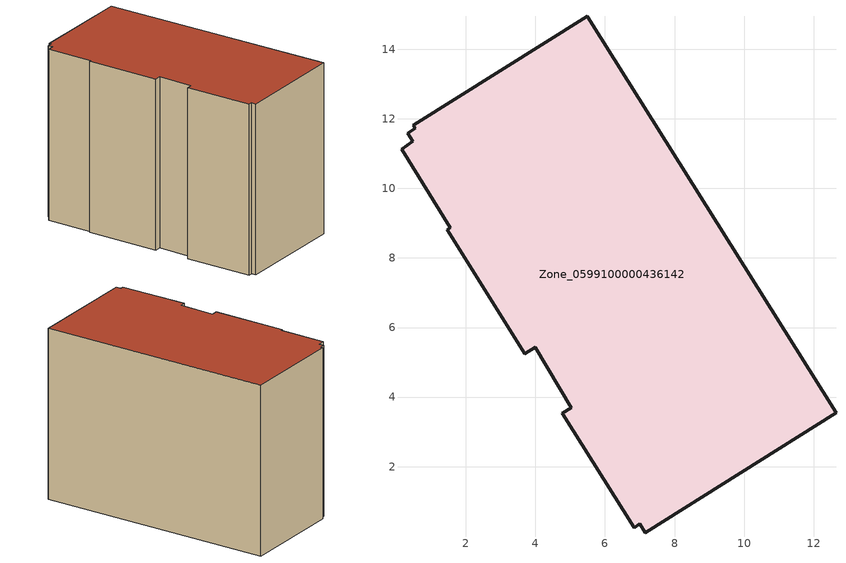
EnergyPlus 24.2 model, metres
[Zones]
Zone_0599100000436142
 floor ground (C_G): 0.55,11.72 0.49,11.81 5.49,14.95 12.64,3.55 7.16,0.1 7,0.36 6.84,0.24 4.77,3.54 5.02,3.69 3.99,5.43 3.69,5.25 1.46,8.8 1.56,8.86 0.15,11.13 0.47,11.35 0.33,11.58 z0
 wall outside (C_F): 0.49,11.81 0.55,11.72 0.33,11.58 0.47,11.35 0.15,11.13 1.56,8.86 1.46,8.8 3.69,5.25 3.99,5.43 5.02,3.69 4.77,3.54 6.84,0.24 7,0.36 7.16,0.1 12.64,3.55 5.49,14.95 0.49,11.81 z0:9.86
 roof outside (C_R): 5.02,3.69 4.77,3.54 6.84,0.24 7,0.36 7.16,0.1 12.64,3.55 5.49,14.95 0.49,11.81 0.55,11.72 0.33,11.58 0.47,11.35 0.15,11.13 1.56,8.86 1.46,8.8 3.69,5.25 3.99,5.43 z9.86
[BUILDING]
Pand.0599100000436142: North Axis=0; Terrain=City; Loads Convergence Tolerance Value=0.04; Temperature Convergence Tolerance Value=0.4; Solar Distribution=FullExterior; Maximum Number of Warmup Days=25; Minimum Number of Warmup Days=1
[Site:Location]
Rotterdam.The.Hague.AP_ZH_NLD Design_Conditions: Latitude=51.96; Longitude=4.45; Time Zone=1; Elevation=-4.5
[SITE:GROUNDTEMPERATURE:BUILDINGSURFACE]
18, 18, 18, 18, 18, 18, 18, 18, 18, 18, 18, 18
[MATERIAL] Thermal Absorptance=0.9; Solar Absorptance=0.7; Visible Absorptance=0.7
Name | Roughness | Thickness | Conductivity | Density | Specific Heat
G.TI.2006-2014 | MediumSmooth | 0.15 | 0.06 | 540 | 1210
F.TI.2006-2014 | Rough | 0.3 | 0.12 | 1920 | 840
R.TI.2006-2014 | MediumRough | 0.2 | 0.08 | 1500 | 1000
[CONSTRUCTION]
C_G: G.TI.2006-2014
C_F: F.TI.2006-2014
C_R: R.TI.2006-2014
[ZONE]
Zone_0599100000436142: Type=1; Multiplier=1; Ceiling Height=Autocalculate; Volume=Autocalculate; Floor Area=autocalculate; Part of Total Floor Area=Yes
[ZONEINFILTRATION:DESIGNFLOWRATE]
Infil_Zone_0599100000436142: Zone or ZoneList or Space or SpaceList=Zone_0599100000436142; Schedule=AlwaysOn; Design Flow Rate Calculation Method=Flow/Area; Flow Rate per Floor Area=0.0015; Constant Term Coefficient=1; Temperature Term Coefficient=0; Velocity Term Coefficient=0; Velocity Squared Term Coefficient=0
[HVACTEMPLATE:ZONE:IDEALLOADSAIRSYSTEM]
Zone_0599100000436142: Maximum Heating Supply Air Temperature=50; Minimum Cooling Supply Air Temperature=13; Maximum Heating Supply Air Humidity Ratio=0.0156; Minimum Cooling Supply Air Humidity Ratio=0.0077; Heating Limit=NoLimit; Cooling Limit=NoLimit; Dehumidification Control Type=ConstantSensibleHeatRatio; Cooling Sensible Heat Ratio=0.7; Dehumidification Setpoint=60; Humidification Control Type=None; Humidification Setpoint=30; Outdoor Air Method=None; Outdoor Air Flow Rate per Person=0.00944; Outdoor Air Flow Rate per Zone Floor Area=0; Outdoor Air Flow Rate per Zone=0; Demand Controlled Ventilation Type=None; Outdoor Air Economizer Type=NoEconomizer; Heat Recovery Type=None; Sensible Heat Recovery Effectiveness=0.7; Latent Heat Recovery Effectiveness=0.65
[ZONECONTROL:THERMOSTAT]
ThermostatControl_Zone_0599100000436142: Zone or ZoneList=Zone_0599100000436142; Control Type Schedule=DualSetpointControlType; Control 1=Thermostat_Zone_0599100000436142; Temperature Difference Between Cutout And Setpoint=0
[THERMOSTATSETPOINT:DUALSETPOINT]
Thermostat_Zone_0599100000436142: Heating Setpoint Temperature Schedule=HeatingSetpoint_Zone_0599100000436142; Cooling Setpoint Temperature Schedule=CoolingSetpoint_Zone_0599100000436142
[SCHEDULE:COMPACT]
HeatingSetpoint_Zone_0599100000436142: Through: 12/31, For: AllDays, Until: 24:00, 21
CoolingSetpoint_Zone_0599100000436142: Through: 12/31, For: AllDays, Until: 24:00, 24
DualSetpointControlType: Through: 12/31, For: AllDays, Until: 24:00, 4
AlwaysOn: Through: 12/31, For: AllDays, Until: 24:00, 1
